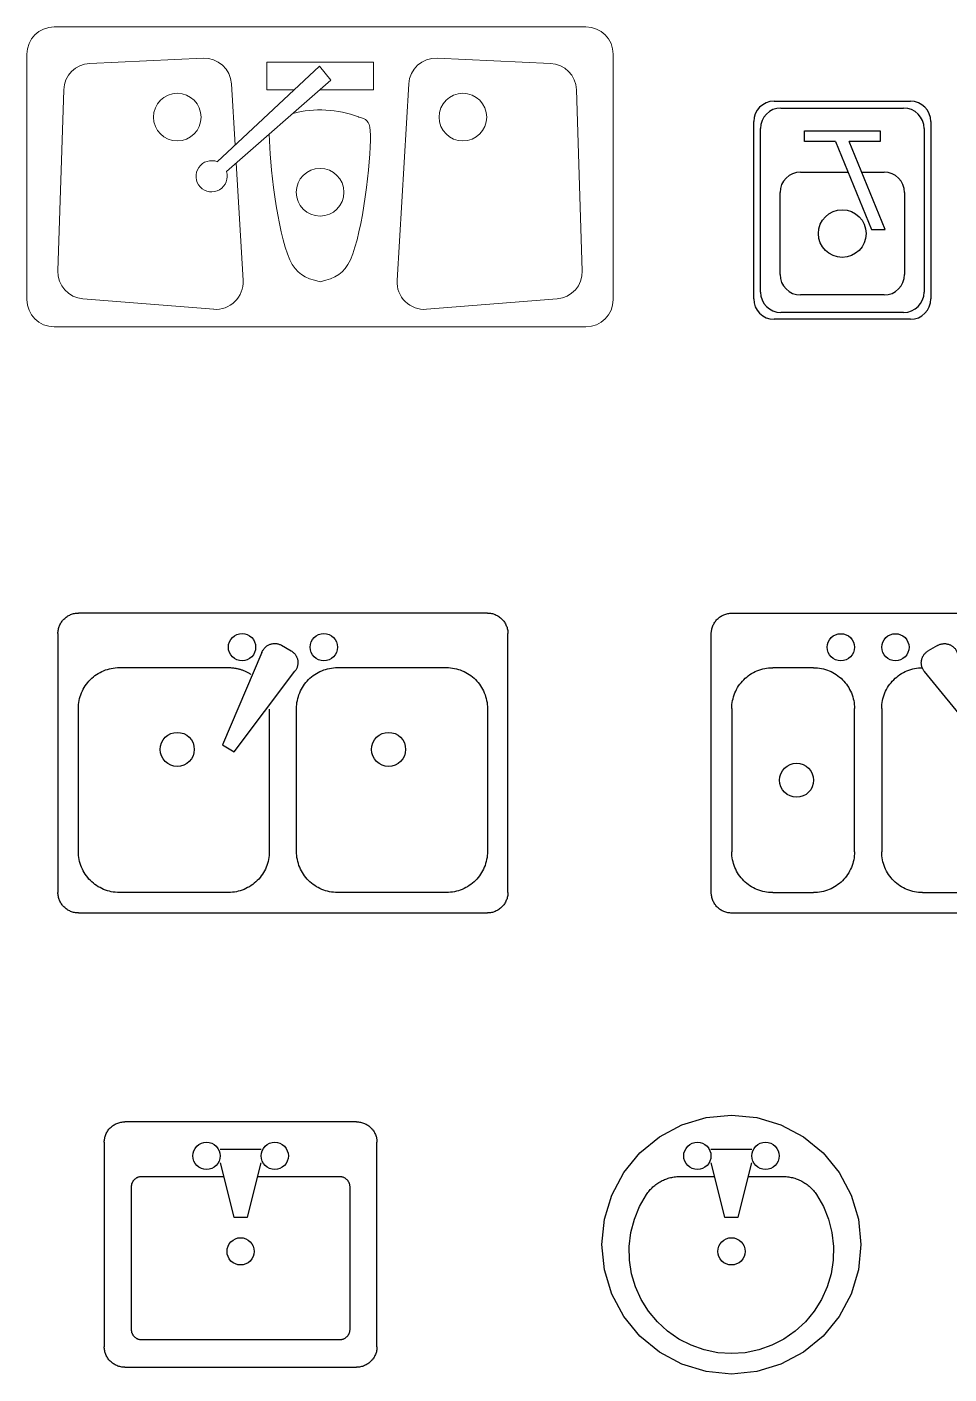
# Model space of a CAD drawing. Header units: centimetres. Extents: x 3623 to 4276, y 1247 to 1512.
# Drawn here: x 3623 to 3794.8, y 1260.9 to 1511.9 of the extents above; entities that cross this region are included whole.
import ezdxf

# ---------------------------------------------------------------- set-up
doc = ezdxf.new("R2010")
doc.units = ezdxf.units.CM
doc.header["$LTSCALE"] = 25.4
doc.layers.add('None', color=7, linetype='Continuous', lineweight=0)

# ---------------------------------------------------------------- blocks, each defined once
blk = doc.blocks.new('15PLAV05')
for points in [[(48.26, 0, 0), (47.8, -4.71, 0), (46.42, -9.23, 0), (44.19, -13.41, 0), (41.19, -17.06, 0), (37.54, -20.06, 0), (33.36, -22.29, 0), (28.84, -23.67, 0), (24.13, -24.13, 0), (19.42, -23.67, 0), (14.9, -22.29, 0), (10.72, -20.06, 0), (7.07, -17.06, 0), (4.07, -13.41, 0), (1.84, -9.23, 0), (0.46, -4.71, 0), (0, 0, 0), (0.46, 4.71, 0), (1.84, 9.23, 0), (4.07, 13.41, 0), (7.07, 17.06, 0), (10.72, 20.06, 0), (14.9, 22.29, 0), (19.42, 23.67, 0), (24.13, 24.13, 0), (28.84, 23.67, 0), (33.36, 22.29, 0), (37.54, 20.06, 0), (41.19, 17.06, 0), (44.19, 13.41, 0), (46.42, 9.23, 0), (47.8, 4.71, 0), (48.26, 0, 0)], [(14.82, 15.84, 0), (17.04, 17.12, 0), (19.42, 18.09, 0), (21.91, 18.73, 0), (24.47, 19.03, 0), (27.03, 18.98, 0), (29.57, 18.59, 0), (32.04, 17.86, 0), (34.38, 16.8, 0), (36.56, 15.44, 0), (38.54, 13.8, 0), (40.27, 11.9, 0), (41.74, 9.79, 0), (42.91, 7.51, 0), (43.76, 5.08, 0), (44.28, 2.56, 0), (44.45, 0, 0), (44.28, -2.56, 0), (43.76, -5.08, 0), (42.91, -7.51, 0), (41.74, -9.79, 0), (40.27, -11.9, 0), (38.54, -13.8, 0), (36.56, -15.44, 0), (34.38, -16.8, 0), (32.04, -17.86, 0), (29.57, -18.59, 0), (27.03, -18.98, 0), (24.47, -19.03, 0), (21.91, -18.73, 0), (19.42, -18.09, 0), (17.04, -17.12, 0), (14.82, -15.84, 0)], [(11.43, 9.5, 0), (11.43, 9.74, 0), (11.44, 9.97, 0), (11.46, 10.2, 0), (11.49, 10.44, 0), (11.52, 10.67, 0), (11.56, 10.9, 0), (11.61, 11.13, 0), (11.66, 11.36, 0), (11.72, 11.58, 0), (11.79, 11.81, 0), (11.86, 12.03, 0), (11.94, 12.25, 0), (12.03, 12.46, 0), (12.12, 12.68, 0), (12.22, 12.89, 0), (12.33, 13.1, 0), (12.44, 13.3, 0), (12.56, 13.5, 0), (12.69, 13.7, 0), (12.82, 13.89, 0), (12.96, 14.08, 0), (13.1, 14.27, 0), (13.25, 14.45, 0), (13.4, 14.62, 0), (13.56, 14.79, 0), (13.73, 14.96, 0), (13.9, 15.12, 0), (14.07, 15.27, 0), (14.25, 15.42, 0), (14.44, 15.57, 0), (14.62, 15.71, 0), (14.82, 15.84, 0)], [(10.16, 6.35, 0), (10.11, 5.85, 0), (9.97, 5.38, 0), (9.73, 4.94, 0), (9.42, 4.55, 0), (9.03, 4.24, 0), (8.59, 4, 0), (8.12, 3.86, 0), (7.62, 3.81, 0), (7.12, 3.86, 0), (6.65, 4, 0), (6.21, 4.24, 0), (5.82, 4.55, 0), (5.51, 4.94, 0), (5.27, 5.38, 0), (5.13, 5.85, 0), (5.08, 6.35, 0), (5.13, 6.85, 0), (5.27, 7.32, 0), (5.51, 7.76, 0), (5.82, 8.15, 0), (6.21, 8.46, 0), (6.65, 8.7, 0), (7.12, 8.84, 0), (7.62, 8.89, 0), (8.12, 8.84, 0), (8.59, 8.7, 0), (9.03, 8.46, 0), (9.42, 8.15, 0), (9.73, 7.76, 0), (9.97, 7.32, 0), (10.11, 6.85, 0), (10.16, 6.35, 0)], [(11.43, 3.17, 0), (11.43, 9.5, 0)], [(6.35, -3.81, 0), (6.35, 3.81, 0)], [(19.05, 1.27, 0), (8.89, 3.81, 0)], [(27.94, 0, 0), (27.89, -0.5, 0), (27.75, -0.97, 0), (27.51, -1.41, 0), (27.2, -1.8, 0), (26.81, -2.11, 0), (26.37, -2.35, 0), (25.9, -2.49, 0), (25.4, -2.54, 0), (24.9, -2.49, 0), (24.43, -2.35, 0), (23.99, -2.11, 0), (23.6, -1.8, 0), (23.29, -1.41, 0), (23.05, -0.97, 0), (22.91, -0.5, 0), (22.86, 0, 0), (22.91, 0.5, 0), (23.05, 0.97, 0), (23.29, 1.41, 0), (23.6, 1.8, 0), (23.99, 2.11, 0), (24.43, 2.35, 0), (24.9, 2.49, 0), (25.4, 2.54, 0), (25.9, 2.49, 0), (26.37, 2.35, 0), (26.81, 2.11, 0), (27.2, 1.8, 0), (27.51, 1.41, 0), (27.75, 0.97, 0), (27.89, 0.5, 0), (27.94, 0, 0)], [(19.05, -1.27, 0), (19.05, 1.27, 0)], [(8.89, -3.81, 0), (19.05, -1.27, 0)], [(10.16, -6.35, 0), (10.11, -6.85, 0), (9.97, -7.32, 0), (9.73, -7.76, 0), (9.42, -8.15, 0), (9.03, -8.46, 0), (8.59, -8.7, 0), (8.12, -8.84, 0), (7.62, -8.89, 0), (7.12, -8.84, 0), (6.65, -8.7, 0), (6.21, -8.46, 0), (5.82, -8.15, 0), (5.51, -7.76, 0), (5.27, -7.32, 0), (5.13, -6.85, 0), (5.08, -6.35, 0), (5.13, -5.85, 0), (5.27, -5.38, 0), (5.51, -4.94, 0), (5.82, -4.55, 0), (6.21, -4.24, 0), (6.65, -4, 0), (7.12, -3.86, 0), (7.62, -3.81, 0), (8.12, -3.86, 0), (8.59, -4, 0), (9.03, -4.24, 0), (9.42, -4.55, 0), (9.73, -4.94, 0), (9.97, -5.38, 0), (10.11, -5.85, 0), (10.16, -6.35, 0)], [(11.43, -9.5, 0), (11.43, -3.17, 0)], [(14.82, -15.84, 0), (14.62, -15.71, 0), (14.44, -15.57, 0), (14.25, -15.42, 0), (14.07, -15.27, 0), (13.9, -15.12, 0), (13.73, -14.96, 0), (13.56, -14.79, 0), (13.4, -14.62, 0), (13.25, -14.45, 0), (13.1, -14.27, 0), (12.96, -14.08, 0), (12.82, -13.89, 0), (12.69, -13.7, 0), (12.56, -13.5, 0), (12.44, -13.3, 0), (12.33, -13.1, 0), (12.22, -12.89, 0), (12.12, -12.68, 0), (12.03, -12.46, 0), (11.94, -12.25, 0), (11.86, -12.03, 0), (11.79, -11.81, 0), (11.72, -11.58, 0), (11.66, -11.36, 0), (11.61, -11.13, 0), (11.56, -10.9, 0), (11.52, -10.67, 0), (11.49, -10.44, 0), (11.46, -10.2, 0), (11.44, -9.97, 0), (11.43, -9.74, 0), (11.43, -9.5, 0)]]:
    blk.add_polyline3d(points)
blk = doc.blocks.new('15PLAV06')
for points in [[(0, 21.59, 0), (0, 21.78, 0), (0.02, 21.96, 0), (0.04, 22.15, 0), (0.07, 22.33, 0), (0.11, 22.52, 0), (0.16, 22.7, 0), (0.22, 22.87, 0), (0.29, 23.05, 0), (0.37, 23.22, 0), (0.45, 23.39, 0), (0.54, 23.55, 0), (0.64, 23.71, 0), (0.75, 23.86, 0), (0.86, 24.01, 0), (0.99, 24.15, 0), (1.12, 24.28, 0), (1.25, 24.41, 0), (1.39, 24.54, 0), (1.54, 24.65, 0), (1.69, 24.76, 0), (1.85, 24.86, 0), (2.01, 24.95, 0), (2.18, 25.03, 0), (2.35, 25.11, 0), (2.53, 25.18, 0), (2.7, 25.24, 0), (2.88, 25.29, 0), (3.07, 25.33, 0), (3.25, 25.36, 0), (3.44, 25.38, 0), (3.62, 25.4, 0), (3.81, 25.4, 0)], [(41.91, 25.4, 0), (3.81, 25.4, 0)], [(41.91, 25.4, 0), (42.1, 25.4, 0), (42.28, 25.38, 0), (42.47, 25.36, 0), (42.65, 25.33, 0), (42.84, 25.29, 0), (43.02, 25.24, 0), (43.19, 25.18, 0), (43.37, 25.11, 0), (43.54, 25.03, 0), (43.71, 24.95, 0), (43.87, 24.86, 0), (44.03, 24.76, 0), (44.18, 24.65, 0), (44.33, 24.54, 0), (44.47, 24.41, 0), (44.6, 24.28, 0), (44.73, 24.15, 0), (44.86, 24.01, 0), (44.97, 23.86, 0), (45.08, 23.71, 0), (45.18, 23.55, 0), (45.27, 23.39, 0), (45.35, 23.22, 0), (45.43, 23.05, 0), (45.5, 22.87, 0), (45.56, 22.7, 0), (45.61, 22.52, 0), (45.65, 22.33, 0), (45.68, 22.15, 0), (45.7, 21.96, 0), (45.72, 21.78, 0), (45.72, 21.59, 0)], [(0, 21.59, 0), (0, -21.59, 0)], [(10.16, 18.41, 0), (10.16, 18.51, 0), (10.17, 18.6, 0), (10.18, 18.69, 0), (10.2, 18.79, 0), (10.22, 18.88, 0), (10.24, 18.97, 0), (10.27, 19.06, 0), (10.31, 19.14, 0), (10.34, 19.23, 0), (10.38, 19.31, 0), (10.43, 19.39, 0), (10.48, 19.47, 0), (10.53, 19.55, 0), (10.59, 19.62, 0), (10.65, 19.69, 0), (10.72, 19.76, 0), (10.79, 19.83, 0), (10.86, 19.89, 0), (10.93, 19.95, 0), (11.01, 20, 0), (11.09, 20.05, 0), (11.17, 20.1, 0), (11.25, 20.14, 0), (11.34, 20.17, 0), (11.42, 20.21, 0), (11.51, 20.24, 0), (11.6, 20.26, 0), (11.69, 20.28, 0), (11.79, 20.3, 0), (11.88, 20.31, 0), (11.97, 20.32, 0), (12.06, 20.32, 0)], [(12.06, 20.32, 0), (38.73, 20.32, 0)], [(38.73, 20.32, 0), (38.83, 20.32, 0), (38.92, 20.31, 0), (39.01, 20.3, 0), (39.11, 20.28, 0), (39.2, 20.26, 0), (39.29, 20.24, 0), (39.38, 20.21, 0), (39.46, 20.17, 0), (39.55, 20.14, 0), (39.63, 20.1, 0), (39.71, 20.05, 0), (39.79, 20, 0), (39.87, 19.95, 0), (39.94, 19.89, 0), (40.01, 19.83, 0), (40.08, 19.76, 0), (40.15, 19.69, 0), (40.21, 19.62, 0), (40.27, 19.55, 0), (40.32, 19.47, 0), (40.37, 19.39, 0), (40.42, 19.31, 0), (40.46, 19.23, 0), (40.49, 19.14, 0), (40.53, 19.06, 0), (40.56, 18.97, 0), (40.58, 18.88, 0), (40.6, 18.79, 0), (40.62, 18.69, 0), (40.63, 18.6, 0), (40.64, 18.51, 0), (40.64, 18.41, 0)], [(45.72, -21.59, 0), (45.72, 21.59, 0)], [(10.16, 3.17, 0), (10.16, 18.41, 0)], [(40.64, 18.41, 0), (40.64, -18.41, 0)], [(8.89, 6.35, 0), (8.84, 5.85, 0), (8.7, 5.38, 0), (8.46, 4.94, 0), (8.15, 4.55, 0), (7.76, 4.24, 0), (7.32, 4, 0), (6.85, 3.86, 0), (6.35, 3.81, 0), (5.85, 3.86, 0), (5.38, 4, 0), (4.94, 4.24, 0), (4.55, 4.55, 0), (4.24, 4.94, 0), (4, 5.38, 0), (3.86, 5.85, 0), (3.81, 6.35, 0), (3.86, 6.85, 0), (4, 7.32, 0), (4.24, 7.76, 0), (4.55, 8.15, 0), (4.94, 8.46, 0), (5.38, 8.7, 0), (5.85, 8.84, 0), (6.35, 8.89, 0), (6.85, 8.84, 0), (7.32, 8.7, 0), (7.76, 8.46, 0), (8.15, 8.15, 0), (8.46, 7.76, 0), (8.7, 7.32, 0), (8.84, 6.85, 0), (8.89, 6.35, 0)], [(5.08, -3.81, 0), (5.08, 3.81, 0)], [(17.78, 1.27, 0), (7.62, 3.81, 0)], [(26.67, 0, 0), (26.62, -0.5, 0), (26.48, -0.97, 0), (26.24, -1.41, 0), (25.93, -1.8, 0), (25.54, -2.11, 0), (25.1, -2.35, 0), (24.63, -2.49, 0), (24.13, -2.54, 0), (23.63, -2.49, 0), (23.16, -2.35, 0), (22.72, -2.11, 0), (22.33, -1.8, 0), (22.02, -1.41, 0), (21.78, -0.97, 0), (21.64, -0.5, 0), (21.59, 0, 0), (21.64, 0.5, 0), (21.78, 0.97, 0), (22.02, 1.41, 0), (22.33, 1.8, 0), (22.72, 2.11, 0), (23.16, 2.35, 0), (23.63, 2.49, 0), (24.13, 2.54, 0), (24.63, 2.49, 0), (25.1, 2.35, 0), (25.54, 2.11, 0), (25.93, 1.8, 0), (26.24, 1.41, 0), (26.48, 0.97, 0), (26.62, 0.5, 0), (26.67, 0, 0)], [(17.78, -1.27, 0), (17.78, 1.27, 0)], [(7.62, -3.81, 0), (17.78, -1.27, 0)], [(8.89, -6.35, 0), (8.84, -6.85, 0), (8.7, -7.32, 0), (8.46, -7.76, 0), (8.15, -8.15, 0), (7.76, -8.46, 0), (7.32, -8.7, 0), (6.85, -8.84, 0), (6.35, -8.89, 0), (5.85, -8.84, 0), (5.38, -8.7, 0), (4.94, -8.46, 0), (4.55, -8.15, 0), (4.24, -7.76, 0), (4, -7.32, 0), (3.86, -6.85, 0), (3.81, -6.35, 0), (3.86, -5.85, 0), (4, -5.38, 0), (4.24, -4.94, 0), (4.55, -4.55, 0), (4.94, -4.24, 0), (5.38, -4, 0), (5.85, -3.86, 0), (6.35, -3.81, 0), (6.85, -3.86, 0), (7.32, -4, 0), (7.76, -4.24, 0), (8.15, -4.55, 0), (8.46, -4.94, 0), (8.7, -5.38, 0), (8.84, -5.85, 0), (8.89, -6.35, 0)], [(10.16, -18.41, 0), (10.16, -3.17, 0)], [(12.06, -20.32, 0), (11.97, -20.32, 0), (11.88, -20.31, 0), (11.79, -20.3, 0), (11.69, -20.28, 0), (11.6, -20.26, 0), (11.51, -20.24, 0), (11.42, -20.21, 0), (11.34, -20.17, 0), (11.25, -20.14, 0), (11.17, -20.1, 0), (11.09, -20.05, 0), (11.01, -20, 0), (10.93, -19.95, 0), (10.86, -19.89, 0), (10.79, -19.83, 0), (10.72, -19.76, 0), (10.65, -19.69, 0), (10.59, -19.62, 0), (10.53, -19.55, 0), (10.48, -19.47, 0), (10.43, -19.39, 0), (10.38, -19.31, 0), (10.34, -19.23, 0), (10.31, -19.14, 0), (10.27, -19.06, 0), (10.24, -18.97, 0), (10.22, -18.88, 0), (10.2, -18.79, 0), (10.18, -18.69, 0), (10.17, -18.6, 0), (10.16, -18.51, 0), (10.16, -18.41, 0)], [(40.64, -18.41, 0), (40.64, -18.51, 0), (40.63, -18.6, 0), (40.62, -18.69, 0), (40.6, -18.79, 0), (40.58, -18.88, 0), (40.56, -18.97, 0), (40.53, -19.06, 0), (40.49, -19.14, 0), (40.46, -19.23, 0), (40.42, -19.31, 0), (40.37, -19.39, 0), (40.32, -19.47, 0), (40.27, -19.55, 0), (40.21, -19.62, 0), (40.15, -19.69, 0), (40.08, -19.76, 0), (40.01, -19.83, 0), (39.94, -19.89, 0), (39.87, -19.95, 0), (39.79, -20, 0), (39.71, -20.05, 0), (39.63, -20.1, 0), (39.55, -20.14, 0), (39.46, -20.17, 0), (39.38, -20.21, 0), (39.29, -20.24, 0), (39.2, -20.26, 0), (39.11, -20.28, 0), (39.01, -20.3, 0), (38.92, -20.31, 0), (38.83, -20.32, 0), (38.73, -20.32, 0)], [(3.81, -25.4, 0), (3.62, -25.4, 0), (3.44, -25.38, 0), (3.25, -25.36, 0), (3.07, -25.33, 0), (2.88, -25.29, 0), (2.7, -25.24, 0), (2.53, -25.18, 0), (2.35, -25.11, 0), (2.18, -25.03, 0), (2.01, -24.95, 0), (1.85, -24.86, 0), (1.69, -24.76, 0), (1.54, -24.65, 0), (1.39, -24.54, 0), (1.25, -24.41, 0), (1.12, -24.28, 0), (0.99, -24.15, 0), (0.86, -24.01, 0), (0.75, -23.86, 0), (0.64, -23.71, 0), (0.54, -23.55, 0), (0.45, -23.39, 0), (0.37, -23.22, 0), (0.29, -23.05, 0), (0.22, -22.87, 0), (0.16, -22.7, 0), (0.11, -22.52, 0), (0.07, -22.33, 0), (0.04, -22.15, 0), (0.02, -21.96, 0), (0, -21.78, 0), (0, -21.59, 0)], [(38.73, -20.32, 0), (12.06, -20.32, 0)], [(45.72, -21.59, 0), (45.72, -21.78, 0), (45.7, -21.96, 0), (45.68, -22.15, 0), (45.65, -22.33, 0), (45.61, -22.52, 0), (45.56, -22.7, 0), (45.5, -22.87, 0), (45.43, -23.05, 0), (45.35, -23.22, 0), (45.27, -23.39, 0), (45.18, -23.55, 0), (45.08, -23.71, 0), (44.97, -23.86, 0), (44.86, -24.01, 0), (44.73, -24.15, 0), (44.6, -24.28, 0), (44.47, -24.41, 0), (44.33, -24.54, 0), (44.18, -24.65, 0), (44.03, -24.76, 0), (43.87, -24.86, 0), (43.71, -24.95, 0), (43.54, -25.03, 0), (43.37, -25.11, 0), (43.19, -25.18, 0), (43.02, -25.24, 0), (42.84, -25.29, 0), (42.65, -25.33, 0), (42.47, -25.36, 0), (42.28, -25.38, 0), (42.1, -25.4, 0), (41.91, -25.4, 0)], [(3.81, -25.4, 0), (41.91, -25.4, 0)]]:
    blk.add_polyline3d(points)
blk = doc.blocks.new('15PSNK10')
for points in [[(0, 38.1, 0), (0, 38.29, 0), (0.02, 38.47, 0), (0.04, 38.66, 0), (0.07, 38.84, 0), (0.11, 39.03, 0), (0.16, 39.21, 0), (0.22, 39.38, 0), (0.29, 39.56, 0), (0.37, 39.73, 0), (0.45, 39.9, 0), (0.54, 40.06, 0), (0.64, 40.22, 0), (0.75, 40.37, 0), (0.86, 40.52, 0), (0.99, 40.66, 0), (1.12, 40.79, 0), (1.25, 40.92, 0), (1.39, 41.05, 0), (1.54, 41.16, 0), (1.69, 41.27, 0), (1.85, 41.37, 0), (2.01, 41.46, 0), (2.18, 41.54, 0), (2.35, 41.62, 0), (2.53, 41.69, 0), (2.7, 41.75, 0), (2.88, 41.8, 0), (3.07, 41.84, 0), (3.25, 41.87, 0), (3.44, 41.89, 0), (3.62, 41.91, 0), (3.81, 41.91, 0)], [(52.07, 41.91, 0), (3.81, 41.91, 0)], [(52.07, 41.91, 0), (52.26, 41.91, 0), (52.44, 41.89, 0), (52.63, 41.87, 0), (52.81, 41.84, 0), (53, 41.8, 0), (53.18, 41.75, 0), (53.35, 41.69, 0), (53.53, 41.62, 0), (53.7, 41.54, 0), (53.87, 41.46, 0), (54.03, 41.37, 0), (54.19, 41.27, 0), (54.34, 41.16, 0), (54.49, 41.05, 0), (54.63, 40.92, 0), (54.76, 40.79, 0), (54.89, 40.66, 0), (55.02, 40.52, 0), (55.13, 40.37, 0), (55.24, 40.22, 0), (55.34, 40.06, 0), (55.43, 39.9, 0), (55.51, 39.73, 0), (55.59, 39.56, 0), (55.66, 39.38, 0), (55.72, 39.21, 0), (55.77, 39.03, 0), (55.81, 38.84, 0), (55.84, 38.66, 0), (55.86, 38.47, 0), (55.88, 38.29, 0), (55.88, 38.1, 0)], [(0, 38.1, 0), (0, -38.1, 0)], [(10.16, 30.48, 0), (10.17, 30.85, 0), (10.2, 31.23, 0), (10.24, 31.6, 0), (10.31, 31.97, 0), (10.39, 32.33, 0), (10.49, 32.69, 0), (10.61, 33.05, 0), (10.74, 33.4, 0), (10.89, 33.74, 0), (11.06, 34.07, 0), (11.24, 34.4, 0), (11.44, 34.71, 0), (11.66, 35.02, 0), (11.89, 35.31, 0), (12.13, 35.6, 0), (12.39, 35.87, 0), (12.66, 36.13, 0), (12.95, 36.37, 0), (13.24, 36.6, 0), (13.55, 36.82, 0), (13.86, 37.02, 0), (14.19, 37.2, 0), (14.52, 37.37, 0), (14.86, 37.52, 0), (15.21, 37.65, 0), (15.57, 37.77, 0), (15.93, 37.87, 0), (16.29, 37.95, 0), (16.66, 38.02, 0), (17.03, 38.06, 0), (17.41, 38.09, 0), (17.78, 38.1, 0)], [(17.78, 38.1, 0), (44.45, 38.1, 0)], [(44.45, 38.1, 0), (44.82, 38.09, 0), (45.2, 38.06, 0), (45.57, 38.02, 0), (45.94, 37.95, 0), (46.3, 37.87, 0), (46.66, 37.77, 0), (47.02, 37.65, 0), (47.37, 37.52, 0), (47.71, 37.37, 0), (48.04, 37.2, 0), (48.37, 37.02, 0), (48.68, 36.82, 0), (48.99, 36.6, 0), (49.28, 36.37, 0), (49.57, 36.13, 0), (49.84, 35.87, 0), (50.1, 35.6, 0), (50.34, 35.31, 0), (50.57, 35.02, 0), (50.79, 34.71, 0), (50.99, 34.4, 0), (51.17, 34.07, 0), (51.34, 33.74, 0), (51.49, 33.4, 0), (51.62, 33.05, 0), (51.74, 32.69, 0), (51.84, 32.33, 0), (51.92, 31.97, 0), (51.99, 31.6, 0), (52.03, 31.23, 0), (52.06, 30.85, 0), (52.07, 30.48, 0)], [(55.88, -38.1, 0), (55.88, 38.1, 0)], [(10.16, 10.16, 0), (10.16, 30.48, 0)], [(52.07, 30.48, 0), (52.07, 10.16, 0)], [(28.57, 19.68, 0), (28.51, 19.07, 0), (28.33, 18.47, 0), (28.04, 17.92, 0), (27.65, 17.44, 0), (27.16, 17.05, 0), (26.62, 16.75, 0), (26.02, 16.57, 0), (25.4, 16.51, 0), (24.78, 16.57, 0), (24.18, 16.75, 0), (23.64, 17.05, 0), (23.15, 17.44, 0), (22.76, 17.92, 0), (22.47, 18.47, 0), (22.29, 19.07, 0), (22.23, 19.68, 0), (22.29, 20.3, 0), (22.47, 20.9, 0), (22.76, 21.45, 0), (23.15, 21.93, 0), (23.64, 22.32, 0), (24.18, 22.62, 0), (24.78, 22.8, 0), (25.4, 22.86, 0), (26.02, 22.8, 0), (26.62, 22.62, 0), (27.16, 22.32, 0), (27.65, 21.93, 0), (28.04, 21.45, 0), (28.33, 20.9, 0), (28.51, 20.3, 0), (28.57, 19.68, 0)], [(8.89, 7.62, 0), (8.84, 7.12, 0), (8.7, 6.65, 0), (8.46, 6.21, 0), (8.15, 5.82, 0), (7.76, 5.51, 0), (7.32, 5.27, 0), (6.85, 5.13, 0), (6.35, 5.08, 0), (5.85, 5.13, 0), (5.38, 5.27, 0), (4.94, 5.51, 0), (4.55, 5.82, 0), (4.24, 6.21, 0), (4, 6.65, 0), (3.86, 7.12, 0), (3.81, 7.62, 0), (3.86, 8.12, 0), (4, 8.59, 0), (4.24, 9.03, 0), (4.55, 9.42, 0), (4.94, 9.73, 0), (5.38, 9.97, 0), (5.85, 10.11, 0), (6.35, 10.16, 0), (6.85, 10.11, 0), (7.32, 9.97, 0), (7.76, 9.73, 0), (8.15, 9.42, 0), (8.46, 9.03, 0), (8.7, 8.59, 0), (8.84, 8.12, 0), (8.89, 7.62, 0)], [(17.78, 2.54, 0), (17.41, 2.55, 0), (17.03, 2.58, 0), (16.66, 2.62, 0), (16.29, 2.69, 0), (15.93, 2.77, 0), (15.57, 2.87, 0), (15.21, 2.99, 0), (14.86, 3.12, 0), (14.52, 3.27, 0), (14.19, 3.44, 0), (13.86, 3.62, 0), (13.55, 3.82, 0), (13.24, 4.04, 0), (12.95, 4.27, 0), (12.66, 4.51, 0), (12.39, 4.77, 0), (12.13, 5.04, 0), (11.89, 5.33, 0), (11.66, 5.62, 0), (11.44, 5.93, 0), (11.24, 6.24, 0), (11.06, 6.57, 0), (10.89, 6.9, 0), (10.74, 7.24, 0), (10.61, 7.59, 0), (10.49, 7.95, 0), (10.39, 8.31, 0), (10.31, 8.67, 0), (10.24, 9.04, 0), (10.2, 9.41, 0), (10.17, 9.79, 0), (10.16, 10.16, 0)], [(52.07, 10.16, 0), (52.06, 9.79, 0), (52.03, 9.41, 0), (51.99, 9.04, 0), (51.92, 8.67, 0), (51.84, 8.31, 0), (51.74, 7.95, 0), (51.62, 7.59, 0), (51.49, 7.24, 0), (51.34, 6.9, 0), (51.17, 6.57, 0), (50.99, 6.24, 0), (50.79, 5.93, 0), (50.57, 5.62, 0), (50.34, 5.33, 0), (50.1, 5.04, 0), (49.84, 4.77, 0), (49.57, 4.51, 0), (49.28, 4.27, 0), (48.99, 4.04, 0), (48.68, 3.82, 0), (48.37, 3.62, 0), (48.04, 3.44, 0), (47.71, 3.27, 0), (47.37, 3.12, 0), (47.02, 2.99, 0), (46.66, 2.87, 0), (46.3, 2.77, 0), (45.94, 2.69, 0), (45.57, 2.62, 0), (45.2, 2.58, 0), (44.82, 2.55, 0), (44.45, 2.54, 0)], [(7.03, 1.52, 0), (7.1, 1.64, 0), (7.18, 1.75, 0), (7.27, 1.86, 0), (7.36, 1.97, 0), (7.45, 2.06, 0), (7.55, 2.16, 0), (7.66, 2.25, 0), (7.77, 2.33, 0), (7.88, 2.4, 0), (8, 2.47, 0), (8.13, 2.54, 0), (8.25, 2.59, 0), (8.38, 2.64, 0), (8.51, 2.69, 0), (8.64, 2.72, 0), (8.78, 2.75, 0), (8.91, 2.77, 0), (9.05, 2.78, 0), (9.19, 2.79, 0), (9.33, 2.79, 0), (9.46, 2.78, 0), (9.6, 2.76, 0), (9.74, 2.74, 0), (9.87, 2.71, 0), (10, 2.67, 0), (10.13, 2.63, 0), (10.26, 2.57, 0), (10.39, 2.51, 0), (10.51, 2.45, 0), (10.62, 2.38, 0), (10.74, 2.3, 0), (10.85, 2.21, 0)], [(44.45, 2.54, 0), (17.78, 2.54, 0)], [(6.01, -0.25, 0), (7.03, 1.52, 0)], [(25.85, -9.06, 0), (10.85, 2.21, 0)], [(7.32, -3.9, 0), (7.19, -3.85, 0), (7.06, -3.79, 0), (6.94, -3.72, 0), (6.83, -3.65, 0), (6.71, -3.57, 0), (6.6, -3.49, 0), (6.5, -3.4, 0), (6.4, -3.3, 0), (6.31, -3.2, 0), (6.22, -3.1, 0), (6.13, -2.99, 0), (6.06, -2.87, 0), (5.99, -2.75, 0), (5.92, -2.63, 0), (5.87, -2.51, 0), (5.82, -2.38, 0), (5.77, -2.25, 0), (5.74, -2.11, 0), (5.71, -1.98, 0), (5.69, -1.84, 0), (5.67, -1.71, 0), (5.67, -1.57, 0), (5.67, -1.43, 0), (5.68, -1.29, 0), (5.69, -1.16, 0), (5.72, -1.02, 0), (5.75, -0.89, 0), (5.79, -0.75, 0), (5.83, -0.62, 0), (5.88, -0.5, 0), (5.94, -0.37, 0), (6.01, -0.25, 0)], [(7.32, -3.9, 0), (24.58, -11.26, 0)], [(17.88, -2.54, 0), (44.45, -2.54, 0)], [(44.45, -2.54, 0), (44.82, -2.55, 0), (45.2, -2.58, 0), (45.57, -2.62, 0), (45.94, -2.69, 0), (46.3, -2.77, 0), (46.66, -2.87, 0), (47.02, -2.99, 0), (47.37, -3.12, 0), (47.71, -3.27, 0), (48.04, -3.44, 0), (48.37, -3.62, 0), (48.68, -3.82, 0), (48.99, -4.04, 0), (49.28, -4.27, 0), (49.57, -4.51, 0), (49.84, -4.77, 0), (50.1, -5.04, 0), (50.34, -5.33, 0), (50.57, -5.62, 0), (50.79, -5.93, 0), (50.99, -6.24, 0), (51.17, -6.57, 0), (51.34, -6.9, 0), (51.49, -7.24, 0), (51.62, -7.59, 0), (51.74, -7.95, 0), (51.84, -8.31, 0), (51.92, -8.67, 0), (51.99, -9.04, 0), (52.03, -9.41, 0), (52.06, -9.79, 0), (52.07, -10.16, 0)], [(8.89, -7.62, 0), (8.84, -8.12, 0), (8.7, -8.59, 0), (8.46, -9.03, 0), (8.15, -9.42, 0), (7.76, -9.73, 0), (7.32, -9.97, 0), (6.85, -10.11, 0), (6.35, -10.16, 0), (5.85, -10.11, 0), (5.38, -9.97, 0), (4.94, -9.73, 0), (4.55, -9.42, 0), (4.24, -9.03, 0), (4, -8.59, 0), (3.86, -8.12, 0), (3.81, -7.62, 0), (3.86, -7.12, 0), (4, -6.65, 0), (4.24, -6.21, 0), (4.55, -5.82, 0), (4.94, -5.51, 0), (5.38, -5.27, 0), (5.85, -5.13, 0), (6.35, -5.08, 0), (6.85, -5.13, 0), (7.32, -5.27, 0), (7.76, -5.51, 0), (8.15, -5.82, 0), (8.46, -6.21, 0), (8.7, -6.65, 0), (8.84, -7.12, 0), (8.89, -7.62, 0)], [(10.16, -10.16, 0), (10.16, -10.02, 0), (10.17, -9.88, 0), (10.17, -9.74, 0), (10.18, -9.61, 0), (10.19, -9.47, 0), (10.21, -9.33, 0), (10.22, -9.19, 0), (10.24, -9.05, 0), (10.26, -8.92, 0), (10.29, -8.78, 0), (10.31, -8.64, 0), (10.34, -8.51, 0), (10.37, -8.37, 0), (10.41, -8.24, 0), (10.44, -8.1, 0), (10.48, -7.97, 0), (10.52, -7.84, 0), (10.57, -7.71, 0), (10.61, -7.58, 0), (10.66, -7.45, 0), (10.71, -7.32, 0), (10.76, -7.19, 0), (10.82, -7.06, 0), (10.88, -6.93, 0), (10.94, -6.81, 0), (11, -6.68, 0), (11.06, -6.56, 0), (11.13, -6.44, 0), (11.2, -6.32, 0), (11.27, -6.2, 0), (11.34, -6.08, 0), (11.42, -5.97, 0)], [(24.58, -11.26, 0), (25.85, -9.06, 0)], [(10.16, -30.48, 0), (10.16, -10.16, 0)], [(52.07, -10.16, 0), (52.07, -30.48, 0)], [(28.57, -19.68, 0), (28.51, -20.3, 0), (28.33, -20.9, 0), (28.04, -21.45, 0), (27.65, -21.93, 0), (27.16, -22.32, 0), (26.62, -22.62, 0), (26.02, -22.8, 0), (25.4, -22.86, 0), (24.78, -22.8, 0), (24.18, -22.62, 0), (23.64, -22.32, 0), (23.15, -21.93, 0), (22.76, -21.45, 0), (22.47, -20.9, 0), (22.29, -20.3, 0), (22.23, -19.68, 0), (22.29, -19.07, 0), (22.47, -18.47, 0), (22.76, -17.92, 0), (23.15, -17.44, 0), (23.64, -17.05, 0), (24.18, -16.75, 0), (24.78, -16.57, 0), (25.4, -16.51, 0), (26.02, -16.57, 0), (26.62, -16.75, 0), (27.16, -17.05, 0), (27.65, -17.44, 0), (28.04, -17.92, 0), (28.33, -18.47, 0), (28.51, -19.07, 0), (28.57, -19.68, 0)], [(17.78, -38.1, 0), (17.41, -38.09, 0), (17.03, -38.06, 0), (16.66, -38.02, 0), (16.29, -37.95, 0), (15.93, -37.87, 0), (15.57, -37.77, 0), (15.21, -37.65, 0), (14.86, -37.52, 0), (14.52, -37.37, 0), (14.19, -37.2, 0), (13.86, -37.02, 0), (13.55, -36.82, 0), (13.24, -36.6, 0), (12.95, -36.37, 0), (12.66, -36.13, 0), (12.39, -35.87, 0), (12.13, -35.6, 0), (11.89, -35.31, 0), (11.66, -35.02, 0), (11.44, -34.71, 0), (11.24, -34.4, 0), (11.06, -34.07, 0), (10.89, -33.74, 0), (10.74, -33.4, 0), (10.61, -33.05, 0), (10.49, -32.69, 0), (10.39, -32.33, 0), (10.31, -31.97, 0), (10.24, -31.6, 0), (10.2, -31.23, 0), (10.17, -30.85, 0), (10.16, -30.48, 0)], [(52.07, -30.48, 0), (52.06, -30.85, 0), (52.03, -31.23, 0), (51.99, -31.6, 0), (51.92, -31.97, 0), (51.84, -32.33, 0), (51.74, -32.69, 0), (51.62, -33.05, 0), (51.49, -33.4, 0), (51.34, -33.74, 0), (51.17, -34.07, 0), (50.99, -34.4, 0), (50.79, -34.71, 0), (50.57, -35.02, 0), (50.34, -35.31, 0), (50.1, -35.6, 0), (49.84, -35.87, 0), (49.57, -36.13, 0), (49.28, -36.37, 0), (48.99, -36.6, 0), (48.68, -36.82, 0), (48.37, -37.02, 0), (48.04, -37.2, 0), (47.71, -37.37, 0), (47.37, -37.52, 0), (47.02, -37.65, 0), (46.66, -37.77, 0), (46.3, -37.87, 0), (45.94, -37.95, 0), (45.57, -38.02, 0), (45.2, -38.06, 0), (44.82, -38.09, 0), (44.45, -38.1, 0)], [(3.81, -41.91, 0), (3.62, -41.91, 0), (3.44, -41.89, 0), (3.25, -41.87, 0), (3.07, -41.84, 0), (2.88, -41.8, 0), (2.7, -41.75, 0), (2.53, -41.69, 0), (2.35, -41.62, 0), (2.18, -41.54, 0), (2.01, -41.46, 0), (1.85, -41.37, 0), (1.69, -41.27, 0), (1.54, -41.16, 0), (1.39, -41.05, 0), (1.25, -40.92, 0), (1.12, -40.79, 0), (0.99, -40.66, 0), (0.86, -40.52, 0), (0.75, -40.37, 0), (0.64, -40.22, 0), (0.54, -40.06, 0), (0.45, -39.9, 0), (0.37, -39.73, 0), (0.29, -39.56, 0), (0.22, -39.38, 0), (0.16, -39.21, 0), (0.11, -39.03, 0), (0.07, -38.84, 0), (0.04, -38.66, 0), (0.02, -38.47, 0), (0, -38.29, 0), (0, -38.1, 0)], [(44.45, -38.1, 0), (17.78, -38.1, 0)], [(55.88, -38.1, 0), (55.88, -38.29, 0), (55.86, -38.47, 0), (55.84, -38.66, 0), (55.81, -38.84, 0), (55.77, -39.03, 0), (55.72, -39.21, 0), (55.66, -39.38, 0), (55.59, -39.56, 0), (55.51, -39.73, 0), (55.43, -39.9, 0), (55.34, -40.06, 0), (55.24, -40.22, 0), (55.13, -40.37, 0), (55.02, -40.52, 0), (54.89, -40.66, 0), (54.76, -40.79, 0), (54.63, -40.92, 0), (54.49, -41.05, 0), (54.34, -41.16, 0), (54.19, -41.27, 0), (54.03, -41.37, 0), (53.87, -41.46, 0), (53.7, -41.54, 0), (53.53, -41.62, 0), (53.35, -41.69, 0), (53.18, -41.75, 0), (53, -41.8, 0), (52.81, -41.84, 0), (52.63, -41.87, 0), (52.44, -41.89, 0), (52.26, -41.91, 0), (52.07, -41.91, 0)], [(3.81, -41.91, 0), (52.07, -41.91, 0)]]:
    blk.add_polyline3d(points)
blk = doc.blocks.new('15PSNK11')
for points in [[(0, 38.1, 0), (0, 38.29, 0), (0.02, 38.47, 0), (0.04, 38.66, 0), (0.07, 38.84, 0), (0.11, 39.03, 0), (0.16, 39.21, 0), (0.22, 39.38, 0), (0.29, 39.56, 0), (0.37, 39.73, 0), (0.45, 39.9, 0), (0.54, 40.06, 0), (0.64, 40.22, 0), (0.75, 40.37, 0), (0.86, 40.52, 0), (0.99, 40.66, 0), (1.12, 40.79, 0), (1.25, 40.92, 0), (1.39, 41.05, 0), (1.54, 41.16, 0), (1.69, 41.27, 0), (1.85, 41.37, 0), (2.01, 41.46, 0), (2.18, 41.54, 0), (2.35, 41.62, 0), (2.53, 41.69, 0), (2.7, 41.75, 0), (2.88, 41.8, 0), (3.07, 41.84, 0), (3.25, 41.87, 0), (3.44, 41.89, 0), (3.62, 41.91, 0), (3.81, 41.91, 0)], [(3.81, 41.91, 0), (52.07, 41.91, 0)], [(52.07, 41.91, 0), (52.26, 41.91, 0), (52.44, 41.89, 0), (52.63, 41.87, 0), (52.81, 41.84, 0), (53, 41.8, 0), (53.18, 41.75, 0), (53.35, 41.69, 0), (53.53, 41.62, 0), (53.7, 41.54, 0), (53.87, 41.46, 0), (54.03, 41.37, 0), (54.19, 41.27, 0), (54.34, 41.16, 0), (54.49, 41.05, 0), (54.63, 40.92, 0), (54.76, 40.79, 0), (54.89, 40.66, 0), (55.02, 40.52, 0), (55.13, 40.37, 0), (55.24, 40.22, 0), (55.34, 40.06, 0), (55.43, 39.9, 0), (55.51, 39.73, 0), (55.59, 39.56, 0), (55.66, 39.38, 0), (55.72, 39.21, 0), (55.77, 39.03, 0), (55.81, 38.84, 0), (55.84, 38.66, 0), (55.86, 38.47, 0), (55.88, 38.29, 0), (55.88, 38.1, 0)], [(0, -38.1, 0), (0, 38.1, 0)], [(10.16, 30.48, 0), (10.17, 30.85, 0), (10.2, 31.23, 0), (10.24, 31.6, 0), (10.31, 31.97, 0), (10.39, 32.33, 0), (10.49, 32.69, 0), (10.61, 33.05, 0), (10.74, 33.4, 0), (10.89, 33.74, 0), (11.06, 34.07, 0), (11.24, 34.4, 0), (11.44, 34.71, 0), (11.66, 35.02, 0), (11.89, 35.31, 0), (12.13, 35.6, 0), (12.39, 35.87, 0), (12.66, 36.13, 0), (12.95, 36.37, 0), (13.24, 36.6, 0), (13.55, 36.82, 0), (13.86, 37.02, 0), (14.19, 37.2, 0), (14.52, 37.37, 0), (14.86, 37.52, 0), (15.21, 37.65, 0), (15.57, 37.77, 0), (15.93, 37.87, 0), (16.29, 37.95, 0), (16.66, 38.02, 0), (17.03, 38.06, 0), (17.41, 38.09, 0), (17.78, 38.1, 0)], [(44.45, 38.1, 0), (17.78, 38.1, 0)], [(44.45, 38.1, 0), (44.82, 38.09, 0), (45.2, 38.06, 0), (45.57, 38.02, 0), (45.94, 37.95, 0), (46.3, 37.87, 0), (46.66, 37.77, 0), (47.02, 37.65, 0), (47.37, 37.52, 0), (47.71, 37.37, 0), (48.04, 37.2, 0), (48.37, 37.02, 0), (48.68, 36.82, 0), (48.99, 36.6, 0), (49.28, 36.37, 0), (49.57, 36.13, 0), (49.84, 35.87, 0), (50.1, 35.6, 0), (50.34, 35.31, 0), (50.57, 35.02, 0), (50.79, 34.71, 0), (50.99, 34.4, 0), (51.17, 34.07, 0), (51.34, 33.74, 0), (51.49, 33.4, 0), (51.62, 33.05, 0), (51.74, 32.69, 0), (51.84, 32.33, 0), (51.92, 31.97, 0), (51.99, 31.6, 0), (52.03, 31.23, 0), (52.06, 30.85, 0), (52.07, 30.48, 0)], [(55.88, 38.1, 0), (55.88, -38.1, 0)], [(10.16, 30.48, 0), (10.16, 4.96, 0)], [(52.07, -2.54, 0), (52.07, 30.48, 0)], [(34.29, 13.97, 0), (34.23, 13.35, 0), (34.05, 12.75, 0), (33.75, 12.21, 0), (33.36, 11.72, 0), (32.88, 11.33, 0), (32.33, 11.04, 0), (31.73, 10.86, 0), (31.11, 10.79, 0), (30.5, 10.86, 0), (29.9, 11.04, 0), (29.35, 11.33, 0), (28.87, 11.72, 0), (28.48, 12.21, 0), (28.18, 12.75, 0), (28, 13.35, 0), (27.94, 13.97, 0), (28, 14.59, 0), (28.18, 15.19, 0), (28.48, 15.73, 0), (28.87, 16.22, 0), (29.35, 16.61, 0), (29.9, 16.9, 0), (30.5, 17.08, 0), (31.11, 17.14, 0), (31.73, 17.08, 0), (32.33, 16.9, 0), (32.88, 16.61, 0), (33.36, 16.22, 0), (33.75, 15.73, 0), (34.05, 15.19, 0), (34.23, 14.59, 0), (34.29, 13.97, 0)], [(8.89, 7.62, 0), (8.84, 7.12, 0), (8.7, 6.65, 0), (8.46, 6.21, 0), (8.15, 5.82, 0), (7.76, 5.51, 0), (7.32, 5.27, 0), (6.85, 5.13, 0), (6.35, 5.08, 0), (5.85, 5.13, 0), (5.38, 5.27, 0), (4.94, 5.51, 0), (4.55, 5.82, 0), (4.24, 6.21, 0), (4, 6.65, 0), (3.86, 7.12, 0), (3.81, 7.62, 0), (3.86, 8.12, 0), (4, 8.59, 0), (4.24, 9.03, 0), (4.55, 9.42, 0), (4.94, 9.73, 0), (5.38, 9.97, 0), (5.85, 10.11, 0), (6.35, 10.16, 0), (6.85, 10.11, 0), (7.32, 9.97, 0), (7.76, 9.73, 0), (8.15, 9.42, 0), (8.46, 9.03, 0), (8.7, 8.59, 0), (8.84, 8.12, 0), (8.89, 7.62, 0)], [(7.32, 3.9, 0), (20.18, 8.72, 0)], [(20.18, 8.72, 0), (21.45, 6.52, 0)], [(21.45, 6.52, 0), (10.85, -2.21, 0)], [(6.01, 0.25, 0), (5.94, 0.37, 0), (5.88, 0.5, 0), (5.83, 0.62, 0), (5.79, 0.75, 0), (5.75, 0.89, 0), (5.72, 1.02, 0), (5.69, 1.16, 0), (5.68, 1.29, 0), (5.67, 1.43, 0), (5.67, 1.57, 0), (5.67, 1.71, 0), (5.69, 1.84, 0), (5.71, 1.98, 0), (5.74, 2.11, 0), (5.77, 2.25, 0), (5.82, 2.38, 0), (5.87, 2.51, 0), (5.92, 2.63, 0), (5.99, 2.75, 0), (6.06, 2.87, 0), (6.13, 2.99, 0), (6.22, 3.1, 0), (6.31, 3.2, 0), (6.4, 3.3, 0), (6.5, 3.4, 0), (6.6, 3.49, 0), (6.71, 3.57, 0), (6.83, 3.65, 0), (6.94, 3.72, 0), (7.06, 3.79, 0), (7.19, 3.85, 0), (7.32, 3.9, 0)], [(6.01, 0.25, 0), (7.03, -1.52, 0)], [(10.85, -2.21, 0), (10.74, -2.3, 0), (10.62, -2.38, 0), (10.51, -2.45, 0), (10.39, -2.51, 0), (10.26, -2.57, 0), (10.13, -2.63, 0), (10, -2.67, 0), (9.87, -2.71, 0), (9.74, -2.74, 0), (9.6, -2.76, 0), (9.46, -2.78, 0), (9.33, -2.79, 0), (9.19, -2.79, 0), (9.05, -2.78, 0), (8.91, -2.77, 0), (8.78, -2.75, 0), (8.64, -2.72, 0), (8.51, -2.69, 0), (8.38, -2.64, 0), (8.25, -2.59, 0), (8.13, -2.54, 0), (8, -2.47, 0), (7.88, -2.4, 0), (7.77, -2.33, 0), (7.66, -2.25, 0), (7.55, -2.16, 0), (7.45, -2.06, 0), (7.36, -1.97, 0), (7.27, -1.86, 0), (7.18, -1.75, 0), (7.1, -1.64, 0), (7.03, -1.52, 0)], [(17.78, -10.16, 0), (17.41, -10.15, 0), (17.03, -10.12, 0), (16.66, -10.08, 0), (16.29, -10.01, 0), (15.93, -9.93, 0), (15.57, -9.83, 0), (15.21, -9.71, 0), (14.86, -9.58, 0), (14.52, -9.43, 0), (14.19, -9.26, 0), (13.86, -9.08, 0), (13.55, -8.88, 0), (13.24, -8.66, 0), (12.95, -8.43, 0), (12.66, -8.19, 0), (12.39, -7.93, 0), (12.13, -7.66, 0), (11.89, -7.37, 0), (11.66, -7.08, 0), (11.44, -6.77, 0), (11.24, -6.46, 0), (11.06, -6.13, 0), (10.89, -5.8, 0), (10.74, -5.46, 0), (10.61, -5.11, 0), (10.49, -4.75, 0), (10.39, -4.39, 0), (10.31, -4.03, 0), (10.24, -3.66, 0), (10.2, -3.29, 0), (10.17, -2.91, 0), (10.16, -2.54, 0)], [(52.07, -2.54, 0), (52.06, -2.91, 0), (52.03, -3.29, 0), (51.99, -3.66, 0), (51.92, -4.03, 0), (51.84, -4.39, 0), (51.74, -4.75, 0), (51.62, -5.11, 0), (51.49, -5.46, 0), (51.34, -5.8, 0), (51.17, -6.13, 0), (50.99, -6.46, 0), (50.79, -6.77, 0), (50.57, -7.08, 0), (50.34, -7.37, 0), (50.1, -7.66, 0), (49.84, -7.93, 0), (49.57, -8.19, 0), (49.28, -8.43, 0), (48.99, -8.66, 0), (48.68, -8.88, 0), (48.37, -9.08, 0), (48.04, -9.26, 0), (47.71, -9.43, 0), (47.37, -9.58, 0), (47.02, -9.71, 0), (46.66, -9.83, 0), (46.3, -9.93, 0), (45.94, -10.01, 0), (45.57, -10.08, 0), (45.2, -10.12, 0), (44.82, -10.15, 0), (44.45, -10.16, 0)], [(8.89, -7.62, 0), (8.84, -8.12, 0), (8.7, -8.59, 0), (8.46, -9.03, 0), (8.15, -9.42, 0), (7.76, -9.73, 0), (7.32, -9.97, 0), (6.85, -10.11, 0), (6.35, -10.16, 0), (5.85, -10.11, 0), (5.38, -9.97, 0), (4.94, -9.73, 0), (4.55, -9.42, 0), (4.24, -9.03, 0), (4, -8.59, 0), (3.86, -8.12, 0), (3.81, -7.62, 0), (3.86, -7.12, 0), (4, -6.65, 0), (4.24, -6.21, 0), (4.55, -5.82, 0), (4.94, -5.51, 0), (5.38, -5.27, 0), (5.85, -5.13, 0), (6.35, -5.08, 0), (6.85, -5.13, 0), (7.32, -5.27, 0), (7.76, -5.51, 0), (8.15, -5.82, 0), (8.46, -6.21, 0), (8.7, -6.65, 0), (8.84, -7.12, 0), (8.89, -7.62, 0)], [(17.78, -10.16, 0), (44.45, -10.16, 0)], [(8.89, -17.78, 0), (8.84, -18.28, 0), (8.7, -18.75, 0), (8.46, -19.19, 0), (8.15, -19.58, 0), (7.76, -19.89, 0), (7.32, -20.13, 0), (6.85, -20.27, 0), (6.35, -20.32, 0), (5.85, -20.27, 0), (5.38, -20.13, 0), (4.94, -19.89, 0), (4.55, -19.58, 0), (4.24, -19.19, 0), (4, -18.75, 0), (3.86, -18.28, 0), (3.81, -17.78, 0), (3.86, -17.28, 0), (4, -16.81, 0), (4.24, -16.37, 0), (4.55, -15.98, 0), (4.94, -15.67, 0), (5.38, -15.43, 0), (5.85, -15.29, 0), (6.35, -15.24, 0), (6.85, -15.29, 0), (7.32, -15.43, 0), (7.76, -15.67, 0), (8.15, -15.98, 0), (8.46, -16.37, 0), (8.7, -16.81, 0), (8.84, -17.28, 0), (8.89, -17.78, 0)], [(10.16, -22.86, 0), (10.17, -22.49, 0), (10.2, -22.11, 0), (10.24, -21.74, 0), (10.31, -21.37, 0), (10.39, -21.01, 0), (10.49, -20.65, 0), (10.61, -20.29, 0), (10.74, -19.94, 0), (10.89, -19.6, 0), (11.06, -19.27, 0), (11.24, -18.94, 0), (11.44, -18.63, 0), (11.66, -18.32, 0), (11.89, -18.03, 0), (12.13, -17.74, 0), (12.39, -17.47, 0), (12.66, -17.21, 0), (12.95, -16.97, 0), (13.24, -16.74, 0), (13.55, -16.52, 0), (13.86, -16.32, 0), (14.19, -16.14, 0), (14.52, -15.97, 0), (14.86, -15.82, 0), (15.21, -15.69, 0), (15.57, -15.57, 0), (15.93, -15.47, 0), (16.29, -15.39, 0), (16.66, -15.32, 0), (17.03, -15.28, 0), (17.41, -15.25, 0), (17.78, -15.24, 0)], [(44.45, -15.24, 0), (17.78, -15.24, 0)], [(44.45, -15.24, 0), (44.82, -15.25, 0), (45.2, -15.28, 0), (45.57, -15.32, 0), (45.94, -15.39, 0), (46.3, -15.47, 0), (46.66, -15.57, 0), (47.02, -15.69, 0), (47.37, -15.82, 0), (47.71, -15.97, 0), (48.04, -16.14, 0), (48.37, -16.32, 0), (48.68, -16.52, 0), (48.99, -16.74, 0), (49.28, -16.97, 0), (49.57, -17.21, 0), (49.84, -17.47, 0), (50.1, -17.74, 0), (50.34, -18.03, 0), (50.57, -18.32, 0), (50.79, -18.63, 0), (50.99, -18.94, 0), (51.17, -19.27, 0), (51.34, -19.6, 0), (51.49, -19.94, 0), (51.62, -20.29, 0), (51.74, -20.65, 0), (51.84, -21.01, 0), (51.92, -21.37, 0), (51.99, -21.74, 0), (52.03, -22.11, 0), (52.06, -22.49, 0), (52.07, -22.86, 0)], [(10.16, -22.86, 0), (10.16, -30.48, 0)], [(34.29, -26.04, 0), (34.23, -26.65, 0), (34.05, -27.25, 0), (33.75, -27.8, 0), (33.36, -28.28, 0), (32.88, -28.67, 0), (32.33, -28.97, 0), (31.73, -29.15, 0), (31.11, -29.21, 0), (30.5, -29.15, 0), (29.9, -28.97, 0), (29.35, -28.67, 0), (28.87, -28.28, 0), (28.48, -27.8, 0), (28.18, -27.25, 0), (28, -26.65, 0), (27.94, -26.04, 0), (28, -25.42, 0), (28.18, -24.82, 0), (28.48, -24.27, 0), (28.87, -23.79, 0), (29.35, -23.4, 0), (29.9, -23.1, 0), (30.5, -22.92, 0), (31.11, -22.86, 0), (31.73, -22.92, 0), (32.33, -23.1, 0), (32.88, -23.4, 0), (33.36, -23.79, 0), (33.75, -24.27, 0), (34.05, -24.82, 0), (34.23, -25.42, 0), (34.29, -26.04, 0)], [(52.07, -30.48, 0), (52.07, -22.86, 0)], [(17.78, -38.1, 0), (17.41, -38.09, 0), (17.03, -38.06, 0), (16.66, -38.02, 0), (16.29, -37.95, 0), (15.93, -37.87, 0), (15.57, -37.77, 0), (15.21, -37.65, 0), (14.86, -37.52, 0), (14.52, -37.37, 0), (14.19, -37.2, 0), (13.86, -37.02, 0), (13.55, -36.82, 0), (13.24, -36.6, 0), (12.95, -36.37, 0), (12.66, -36.13, 0), (12.39, -35.87, 0), (12.13, -35.6, 0), (11.89, -35.31, 0), (11.66, -35.02, 0), (11.44, -34.71, 0), (11.24, -34.4, 0), (11.06, -34.07, 0), (10.89, -33.74, 0), (10.74, -33.4, 0), (10.61, -33.05, 0), (10.49, -32.69, 0), (10.39, -32.33, 0), (10.31, -31.97, 0), (10.24, -31.6, 0), (10.2, -31.23, 0), (10.17, -30.85, 0), (10.16, -30.48, 0)], [(52.07, -30.48, 0), (52.06, -30.85, 0), (52.03, -31.23, 0), (51.99, -31.6, 0), (51.92, -31.97, 0), (51.84, -32.33, 0), (51.74, -32.69, 0), (51.62, -33.05, 0), (51.49, -33.4, 0), (51.34, -33.74, 0), (51.17, -34.07, 0), (50.99, -34.4, 0), (50.79, -34.71, 0), (50.57, -35.02, 0), (50.34, -35.31, 0), (50.1, -35.6, 0), (49.84, -35.87, 0), (49.57, -36.13, 0), (49.28, -36.37, 0), (48.99, -36.6, 0), (48.68, -36.82, 0), (48.37, -37.02, 0), (48.04, -37.2, 0), (47.71, -37.37, 0), (47.37, -37.52, 0), (47.02, -37.65, 0), (46.66, -37.77, 0), (46.3, -37.87, 0), (45.94, -37.95, 0), (45.57, -38.02, 0), (45.2, -38.06, 0), (44.82, -38.09, 0), (44.45, -38.1, 0)], [(3.81, -41.91, 0), (3.62, -41.91, 0), (3.44, -41.89, 0), (3.25, -41.87, 0), (3.07, -41.84, 0), (2.88, -41.8, 0), (2.7, -41.75, 0), (2.53, -41.69, 0), (2.35, -41.62, 0), (2.18, -41.54, 0), (2.01, -41.46, 0), (1.85, -41.37, 0), (1.69, -41.27, 0), (1.54, -41.16, 0), (1.39, -41.05, 0), (1.25, -40.92, 0), (1.12, -40.79, 0), (0.99, -40.66, 0), (0.86, -40.52, 0), (0.75, -40.37, 0), (0.64, -40.22, 0), (0.54, -40.06, 0), (0.45, -39.9, 0), (0.37, -39.73, 0), (0.29, -39.56, 0), (0.22, -39.38, 0), (0.16, -39.21, 0), (0.11, -39.03, 0), (0.07, -38.84, 0), (0.04, -38.66, 0), (0.02, -38.47, 0), (0, -38.29, 0), (0, -38.1, 0)], [(17.78, -38.1, 0), (44.45, -38.1, 0)], [(55.88, -38.1, 0), (55.88, -38.29, 0), (55.86, -38.47, 0), (55.84, -38.66, 0), (55.81, -38.84, 0), (55.77, -39.03, 0), (55.72, -39.21, 0), (55.66, -39.38, 0), (55.59, -39.56, 0), (55.51, -39.73, 0), (55.43, -39.9, 0), (55.34, -40.06, 0), (55.24, -40.22, 0), (55.13, -40.37, 0), (55.02, -40.52, 0), (54.89, -40.66, 0), (54.76, -40.79, 0), (54.63, -40.92, 0), (54.49, -41.05, 0), (54.34, -41.16, 0), (54.19, -41.27, 0), (54.03, -41.37, 0), (53.87, -41.46, 0), (53.7, -41.54, 0), (53.53, -41.62, 0), (53.35, -41.69, 0), (53.18, -41.75, 0), (53, -41.8, 0), (52.81, -41.84, 0), (52.63, -41.87, 0), (52.44, -41.89, 0), (52.26, -41.91, 0), (52.07, -41.91, 0)], [(52.07, -41.91, 0), (3.81, -41.91, 0)]]:
    blk.add_polyline3d(points)
blk = doc.blocks.new('KSINK-03')
at = {"layer": 'None'}
for p, q in [((-49.53, 30.81), (49.53, 30.81)), ((-54.61, -19.99), (-54.61, 25.73)), ((54.61, 25.73), (54.61, -19.99)), ((-21.81, 24.98), (-42.91, 24.02)), ((-0.12, 23.5), (-19.15, 5.69)), ((-9.93, 24.22), (9.93, 24.22)), ((-9.93, 19.11), (-9.93, 24.22)), ((-0.12, 23.5), (2.02, 20.88)), ((9.93, 24.22), (9.93, 19.11)), ((21.81, 24.98), (42.91, 24.02)), ((-17.45, 3.88), (2.02, 20.88)), ((-15.84, 8.8), (-16.51, 20.2)), ((14.35, -16.45), (16.51, 20.2)), ((-47.76, 19.11), (-48.85, -14.63)), ((-4.81, 19.11), (-9.93, 19.11)), ((9.93, 19.11), (-0.01, 19.11)), ((47.76, 19.11), (48.85, -14.63)), ((-14.35, -16.45), (-15.64, 5.46)), ((-44.18, -19.86), (-19.82, -21.81)), ((44.18, -19.86), (19.82, -21.81)), ((49.53, -25.07), (-49.53, -25.07))]:
    blk.add_line(p, q, dxfattribs=at)
for points in [[(7.15, 14.03), (7.24, 14.01), (7.7, 13.86), (8.1, 13.72), (8.44, 13.55), (8.72, 13.32), (8.94, 13.03), (9.12, 12.64), (9.25, 12.13), (9.33, 11.47), (9.37, 10.64), (9.37, 9.63), (9.34, 8.45), (9.27, 7.13), (9.17, 5.68), (9.03, 4.14), (8.86, 2.52), (8.66, 0.86), (8.43, -0.83), (8.18, -2.53), (7.89, -4.2), (7.58, -5.83), (7.25, -7.4), (6.88, -8.87), (6.5, -10.24), (6.08, -11.48), (5.64, -12.56), (5.18, -13.47), (4.67, -14.22), (4.11, -14.84), (3.48, -15.35), (2.77, -15.76), (1.97, -16.11), (1.05, -16.4), (0, -16.67)], [(-9.47, 10.85), (-9.27, 7.13), (-9.17, 5.68), (-9.03, 4.14), (-8.86, 2.52), (-8.66, 0.86), (-8.43, -0.83), (-8.18, -2.53), (-7.89, -4.2), (-7.58, -5.83), (-7.25, -7.4), (-6.88, -8.87), (-6.5, -10.24), (-6.08, -11.48), (-5.64, -12.56), (-5.18, -13.47), (-4.67, -14.22), (-4.11, -14.84), (-3.48, -15.35), (-2.77, -15.76), (-1.97, -16.11), (-1.05, -16.4), (0, -16.67)]]:
    blk.add_lwpolyline(points, dxfattribs=at)
for centre in [(-26.6, 14), (26.6, 14), (0, 0)]:
    blk.add_circle(centre, 4.44, dxfattribs=at)
for centre, radius, start, end in [((-49.53, 25.73), 5.08, 90, 180), ((49.53, 25.73), 5.08, 0, 90), ((-42.68, 18.94), 5.08, 92.6025, 178.1468), ((-21.58, 19.9), 5.08, 3.3757, 92.6025), ((21.58, 19.9), 5.08, 87.3975, 176.6243), ((42.68, 18.94), 5.08, 1.8532, 87.3975), ((0, -4.85), 20.19, 69.2355, 104.5326), ((-20.21, 2.98), 2.91, 68.2346, 18.0632), ((-43.77, -14.8), 5.08, 178.1468, 265.4261), ((43.77, -14.8), 5.08, 274.5739, 1.8532), ((-19.42, -16.74), 5.08, 265.4261, 3.3757), ((19.42, -16.74), 5.08, 176.6243, 274.5739), ((-49.53, -19.99), 5.08, 180, 270), ((49.53, -19.99), 5.08, 270, 0)]:
    blk.add_arc(centre, radius, start, end, dxfattribs=at)
blk = doc.blocks.new('BSINK-01')
for p, q in [((-12.7, 24.66), (12.7, 24.66)), ((-11.43, 23.39), (11.43, 23.39)), ((-16.51, -12.17), (-16.51, 20.85)), ((16.51, 20.85), (16.51, -12.17)), ((-15.24, -10.9), (-15.24, 19.58)), ((-7.04, 19.14), (7.04, 19.14)), ((-7.04, 17.18), (-7.04, 19.14)), ((7.04, 19.14), (7.04, 17.18)), ((15.24, 19.58), (15.24, -10.9)), ((-1.27, 17.18), (-7.04, 17.18)), ((-1.27, 17.18), (5.43, 0.77)), ((7.97, 0.77), (1.27, 17.18)), ((7.04, 17.18), (1.27, 17.18)), ((-7.79, 11.45), (1.07, 11.45)), ((3.61, 11.45), (7.79, 11.45)), ((-11.6, -7.64), (-11.6, 7.64)), ((11.6, 7.64), (11.6, -7.64)), ((5.43, 0.77), (7.97, 0.77)), ((7.79, -11.45), (-7.79, -11.45)), ((11.43, -14.71), (-11.43, -14.71)), ((12.7, -15.98), (-12.7, -15.98))]:
    blk.add_line(p, q)
blk.add_circle((0, 0), 4.44)
for centre, start, end in [((-12.7, 20.85), 90, 180), ((-11.43, 19.58), 90, 180), ((11.43, 19.58), 0, 90), ((12.7, 20.85), 0, 90), ((-7.79, 7.64), 90, 180), ((7.79, 7.64), 0, 90), ((-7.79, -7.64), 180, 270), ((7.79, -7.64), 270, 0), ((-12.7, -12.17), 180, 270), ((-11.43, -10.9), 180, 270), ((11.43, -10.9), 270, 0), ((12.7, -12.17), 270, 0)]:
    blk.add_arc(centre, 3.81, start, end)

msp = doc.modelspace()

# ---------------------------------------------------------------- block references
for name, p in [('KSINK-03', (3677.6, 1481.08)), ('BSINK-01', (3774.89, 1473.39))]:
    msp.add_blockref(name, p)
at = {"rotation": 270}
for name, p in [('15PSNK10', (3670.68, 1402.67)), ('15PSNK11', (3792.4, 1402.64)), ('15PLAV06', (3662.8, 1307.86)), ('15PLAV05', (3754.24, 1309.13))]:
    msp.add_blockref(name, p, dxfattribs=at)

doc.saveas('drawing.dxf')
